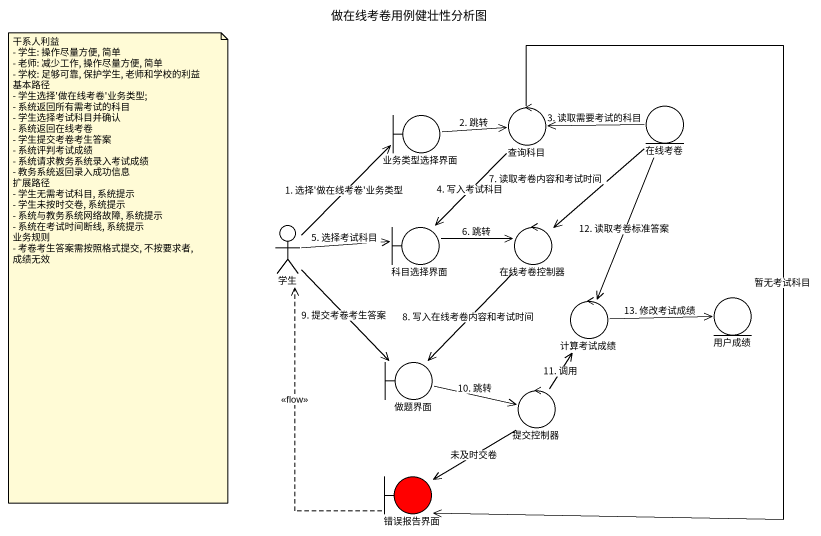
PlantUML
@startuml
title 做在线考卷用例健壮性分析图
boundary 业务类型选择界面
control 查询科目
entity 在线考卷
actor 学生
boundary 科目选择界面
control 在线考卷控制器
control 计算考试成绩
entity 用户成绩
boundary 做题界面
control 提交控制器
boundary 错误报告界面 #FF0000
业务类型选择界面 -right-> 查询科目 : 2. 跳转
查询科目 --> 科目选择界面 : 4. 写入考试科目
查询科目 --> 错误报告界面 : 暂无考试科目
在线考卷 -left-> 查询科目 : 3. 读取需要考试的科目
在线考卷 --> 在线考卷控制器 : 7. 读取考卷内容和考试时间
在线考卷 --> 计算考试成绩 : 12. 读取考卷标准答案
学生 -up-> 业务类型选择界面 : 1. 选择'做在线考卷'业务类型
学生 -right-> 科目选择界面 : 5. 选择考试科目
学生 --> 做题界面 : 9. 提交考卷考生答案
科目选择界面 -right-> 在线考卷控制器 : 6. 跳转
在线考卷控制器 --> 做题界面 : 8. 写入在线考卷内容和考试时间
计算考试成绩 -right-> 用户成绩 : 13. 修改考试成绩
做题界面 -right-> 提交控制器 : 10. 跳转
提交控制器 -up-> 计算考试成绩 : 11. 调用
提交控制器 --> 错误报告界面 : 未及时交卷
错误报告界面 .up.> 学生 : <<flow>>
note as N1
  干系人利益
  - 学生: 操作尽量方便, 简单
  - 老师: 减少工作, 操作尽量方便, 简单
  - 学校: 足够可靠, 保护学生, 老师和学校的利益
  基本路径
  - 学生选择'做在线考卷'业务类型;
  - 系统返回所有需考试的科目
  - 学生选择考试科目并确认
  - 系统返回在线考卷
  - 学生提交考卷考生答案
  - 系统评判考试成绩
  - 系统请求教务系统录入考试成绩
  - 教务系统返回录入成功信息
  扩展路径
  - 学生无需考试科目, 系统提示
  - 学生未按时交卷, 系统提示
  - 系统与教务系统网络故障, 系统提示
  - 系统在考试时间断线, 系统提示
  业务规则
  - 考卷考生答案需按照格式提交, 不按要求者, 成绩无效
end note
@enduml
